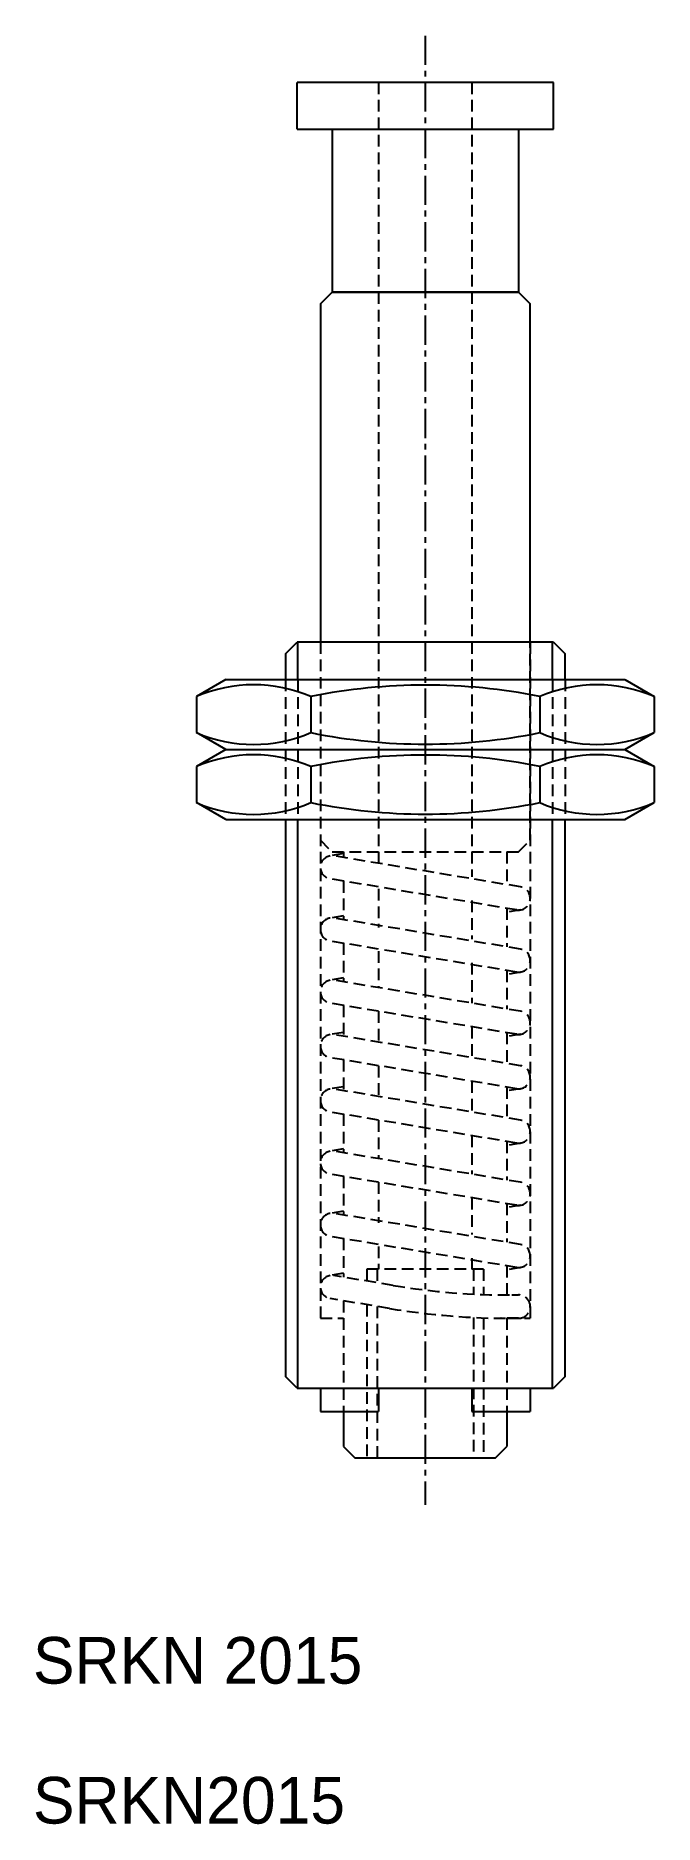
# Model space of a CAD drawing. Extents: x 3.1 to 29.6, y -5.7 to 71.
import ezdxf

# ---------------------------------------------------------------- set-up
doc = ezdxf.new("R2010")
doc.units = 0
doc.linetypes.add('CENTER', pattern=[2, 1.25, -0.25, 0.25, -0.25])
doc.linetypes.add('DASHED', pattern=[0.75, 0.5, -0.25])
doc.layers.get('0').update_dxf_attribs({"linetype": 'CONTINUOUS'})
doc.layers.add('CENTER', color=1, linetype='CENTER')

msp = doc.modelspace()

# ---------------------------------------------------------------- linework, layer by layer
at = {"color": 7, "linetype": 'CONTINUOUS'}
for p, q in [((14.315, 67), (14.315, 69)), ((25.315, 69), (14.315, 69)), ((25.315, 67), (25.315, 69)), ((14.315, 67), (25.315, 67)), ((15.815, 67), (15.815, 60)), ((23.815, 67), (23.815, 60)), ((15.315, 59.5), (15.815, 60)), ((15.815, 60), (23.815, 60)), ((23.815, 60), (15.815, 60)), ((23.815, 60), (24.315, 59.5)), ((15.315, 59.5), (15.315, 45)), ((24.315, 45), (24.315, 59.5)), ((13.815, 44.5), (14.315, 45)), ((13.815, 44.5), (13.815, 43.387)), ((25.315, 45), (14.315, 45)), ((25.315, 45), (25.815, 44.5)), ((25.815, 43.387), (25.815, 44.5)), ((11.257, 43.387), (10, 42.661)), ((11.257, 43.387), (28.372, 43.387)), ((28.372, 43.387), (29.63, 42.661)), ((10, 42.661), (10, 41.113)), ((14.907, 42.661), (14.907, 41.113)), ((24.722, 42.661), (24.722, 41.113)), ((29.63, 42.661), (29.63, 41.113)), ((11.257, 40.387), (10, 41.113)), ((28.372, 40.387), (29.63, 41.113)), ((11.257, 40.387), (10, 39.661)), ((11.257, 40.387), (28.372, 40.387)), ((11.257, 40.387), (28.372, 40.387)), ((28.372, 40.387), (29.63, 39.661)), ((10, 39.661), (10, 38.113)), ((14.907, 39.661), (14.907, 38.113)), ((24.722, 39.661), (24.722, 38.113)), ((29.63, 39.661), (29.63, 38.113)), ((11.257, 37.387), (10, 38.113)), ((28.372, 37.387), (29.63, 38.113)), ((11.257, 37.387), (28.372, 37.387)), ((13.815, 37.387), (13.815, 13.5)), ((25.815, 13.5), (25.815, 37.387)), ((14.315, 13), (13.815, 13.5)), ((25.815, 13.5), (25.315, 13)), ((14.315, 13), (25.315, 13)), ((15.315, 13), (15.315, 12)), ((17.815, 13), (17.815, 12)), ((21.815, 13), (21.815, 12)), ((24.315, 13), (24.315, 12)), ((15.315, 12), (17.815, 12)), ((16.315, 12), (16.315, 10.5)), ((21.815, 12), (24.315, 12)), ((23.315, 12), (23.315, 10.5)), ((16.315, 10.5), (16.815, 10)), ((22.815, 10), (16.815, 10)), ((22.815, 10), (23.315, 10.5))]:
    msp.add_line(p, q, dxfattribs=at)
at = {"color": 3, "linetype": 'DASHED'}
for p, q in [((17.815, 69), (17.815, 35.428)), ((21.815, 69), (21.815, 34.928)), ((15.315, 45), (15.315, 16)), ((15.315, 45), (15.315, 36.5)), ((24.315, 45), (24.315, 16)), ((24.315, 36.5), (24.315, 45)), ((13.815, 43.387), (13.815, 37.387)), ((14.356, 43.387), (14.356, 37.387)), ((25.274, 43.387), (25.274, 37.387)), ((25.815, 43.387), (25.815, 37.387)), ((15.315, 36.5), (15.815, 36)), ((23.815, 36), (24.315, 36.5)), ((16.315, 35.928), (15.733, 35.831)), ((15.815, 36), (23.815, 36)), ((23.897, 34.498), (15.897, 35.831)), ((16.315, 36), (16.315, 35.761)), ((23.315, 36), (23.315, 34.595)), ((23.733, 33.511), (15.733, 34.845)), ((16.315, 34.748), (16.315, 33.095)), ((17.815, 34.414), (17.815, 32.761)), ((21.815, 33.914), (21.815, 32.261)), ((16.315, 33.261), (15.733, 33.164)), ((23.897, 31.831), (15.897, 33.164)), ((23.315, 33.581), (23.315, 31.928)), ((23.897, 33.511), (23.315, 33.414)), ((23.733, 30.845), (15.733, 32.178)), ((16.315, 32.081), (16.315, 30.428)), ((17.815, 31.748), (17.815, 30.178)), ((21.815, 31.248), (21.815, 29.511)), ((23.315, 30.914), (23.315, 29.261)), ((23.897, 30.845), (23.315, 30.748)), ((16.315, 30.595), (15.733, 30.498)), ((23.897, 29.164), (15.897, 30.498)), ((23.733, 28.178), (15.733, 29.511)), ((16.315, 29.414), (16.315, 28.095)), ((17.815, 29.164), (17.815, 27.845)), ((21.815, 28.498), (21.815, 27.178)), ((16.315, 28.261), (15.733, 28.164)), ((23.897, 26.831), (15.897, 28.164)), ((23.315, 28.248), (23.315, 26.928)), ((23.897, 28.178), (23.315, 28.081)), ((23.733, 25.845), (15.733, 27.178)), ((16.315, 27.081), (16.315, 25.761)), ((17.815, 26.831), (17.815, 25.511)), ((21.815, 26.164), (21.815, 24.845)), ((16.315, 25.928), (15.733, 25.831)), ((23.897, 24.498), (15.897, 25.831)), ((23.315, 25.914), (23.315, 24.595)), ((23.897, 25.845), (23.315, 25.748)), ((23.897, 25.845), (23.315, 25.748)), ((23.733, 23.511), (15.733, 24.845)), ((16.315, 24.748), (16.315, 23.095)), ((17.815, 24.498), (17.815, 22.845)), ((21.815, 23.831), (21.815, 22.178)), ((16.315, 23.261), (15.733, 23.164)), ((23.897, 21.831), (15.897, 23.164)), ((23.315, 23.581), (23.315, 21.928)), ((23.897, 23.511), (23.315, 23.414)), ((23.897, 23.511), (23.315, 23.414)), ((23.733, 20.845), (15.733, 22.178)), ((16.315, 22.081), (16.315, 20.428)), ((17.815, 21.831), (17.815, 20.095)), ((21.815, 21.164), (21.815, 19.595)), ((23.315, 20.914), (23.315, 19.261)), ((23.897, 20.845), (23.315, 20.748)), ((23.897, 20.845), (23.315, 20.748)), ((16.315, 20.595), (15.733, 20.498)), ((23.897, 19.164), (15.897, 20.498)), ((23.733, 18.178), (15.733, 19.511)), ((16.315, 19.414), (16.315, 17.761)), ((17.815, 19.081), (17.815, 18.1)), ((23.733, 18.178), (21.8, 18.5)), ((21.815, 18.581), (21.815, 18.1)), ((16.315, 17.928), (15.733, 17.831)), ((16.315, 17.928), (15.733, 17.831)), ((18.444, 17.406), (15.897, 17.831)), ((22.315, 18.1), (17.315, 18.1)), ((17.315, 18.1), (17.315, 17.595)), ((17.748, 18.1), (17.748, 17.522)), ((21.882, 18.1), (21.882, 17.035)), ((22.315, 18.1), (22.315, 17.017)), ((23.315, 18.248), (23.315, 16.998)), ((23.897, 18.178), (23.315, 18.081)), ((23.897, 18.178), (23.315, 18.081)), ((23.519, 16.999), (23.813, 17)), ((18.28, 16.42), (15.733, 16.845)), ((16.315, 16.748), (16.315, 12)), ((17.315, 16.581), (17.315, 10)), ((17.748, 16.509), (17.748, 10)), ((15.315, 16), (16.315, 16)), ((21.882, 16.034), (21.882, 10)), ((22.315, 16.016), (22.315, 10)), ((23.815, 16), (23.047, 16)), ((23.315, 16), (24.315, 16)), ((23.315, 15.998), (23.315, 12))]:
    msp.add_line(p, q, dxfattribs=at)
at = {"color": 3, "linetype": 'CONTINUOUS'}
for p, q in [((14.356, 43.387), (14.356, 45)), ((25.274, 43.387), (25.274, 45)), ((14.356, 13), (14.356, 37.387)), ((25.274, 13), (25.274, 37.387))]:
    msp.add_line(p, q, dxfattribs=at)
at = {"color": 7, "linetype": 'CONTINUOUS'}
for centre, radius, start, end in [((12.454, 36.965), 6.202, 66.69518, 113.30477), ((19.815, 18.454), 24.7, 78.53987, 101.46014), ((27.176, 36.965), 6.202, 66.69523, 113.30482), ((12.454, 46.81), 6.202, 246.69527, 293.30467), ((19.815, 65.32), 24.699, 258.53974, 281.46021), ((27.176, 46.81), 6.202, 246.69532, 293.30473), ((12.454, 33.965), 6.202, 66.69518, 113.30477), ((19.815, 15.454), 24.7, 78.53987, 101.46014), ((27.176, 33.965), 6.202, 66.69523, 113.30482), ((12.454, 43.81), 6.202, 246.69527, 293.30467), ((19.815, 62.32), 24.699, 258.53974, 281.46021), ((27.176, 43.81), 6.202, 246.69532, 293.30473)]:
    msp.add_arc(centre, radius, start, end, dxfattribs=at)
at = {"color": 3, "linetype": 'DASHED'}
for centre, radius, start, end in [((15.815, 35.338), 0.5, 99.46232, 260.53768), ((23.815, 34.004), 0.5, 260.53768, 80.53768), ((15.815, 32.671), 0.5, 99.46232, 260.53768), ((23.815, 31.338), 0.5, 260.53768, 80.53768), ((15.815, 30.004), 0.5, 99.46232, 260.53768), ((23.815, 28.671), 0.5, 260.53768, 80.53768), ((15.815, 27.671), 0.5, 99.46232, 260.53768), ((23.815, 26.338), 0.5, 260.53768, 80.53768), ((15.815, 25.338), 0.5, 99.46232, 260.53768), ((23.815, 24.004), 0.5, 260.53768, 80.53768), ((15.815, 22.671), 0.5, 99.46232, 260.53768), ((23.815, 21.338), 0.5, 260.53768, 80.53768), ((15.815, 20.004), 0.5, 99.46232, 260.53768), ((23.815, 18.671), 0.5, 260.53768, 80.53768), ((15.815, 17.338), 0.5, 99.46232, 260.53768), ((23.376, 46.998), 30, 260.53768, 270.2736), ((23.815, 16.5), 0.5, 270, 90.2736), ((23.376, 46.998), 31, 260.53768, 270.2736)]:
    msp.add_arc(centre, radius, start, end, dxfattribs=at)
at = {"layer": 'CENTER', "color": 1, "linetype": 'CENTER'}
msp.add_line((19.815, 71), (19.815, 8), dxfattribs=at)

# ---------------------------------------------------------------- texts
at = {"color": 7, "linetype": 'CONTINUOUS'}
for s, p in [('SRKN 2015', (2.993, 0.329)), ('SRKN2015', (2.993, -5.671))]:
    msp.add_text(s, height=2, dxfattribs=at).set_placement(p)

doc.saveas('drawing.dxf')
